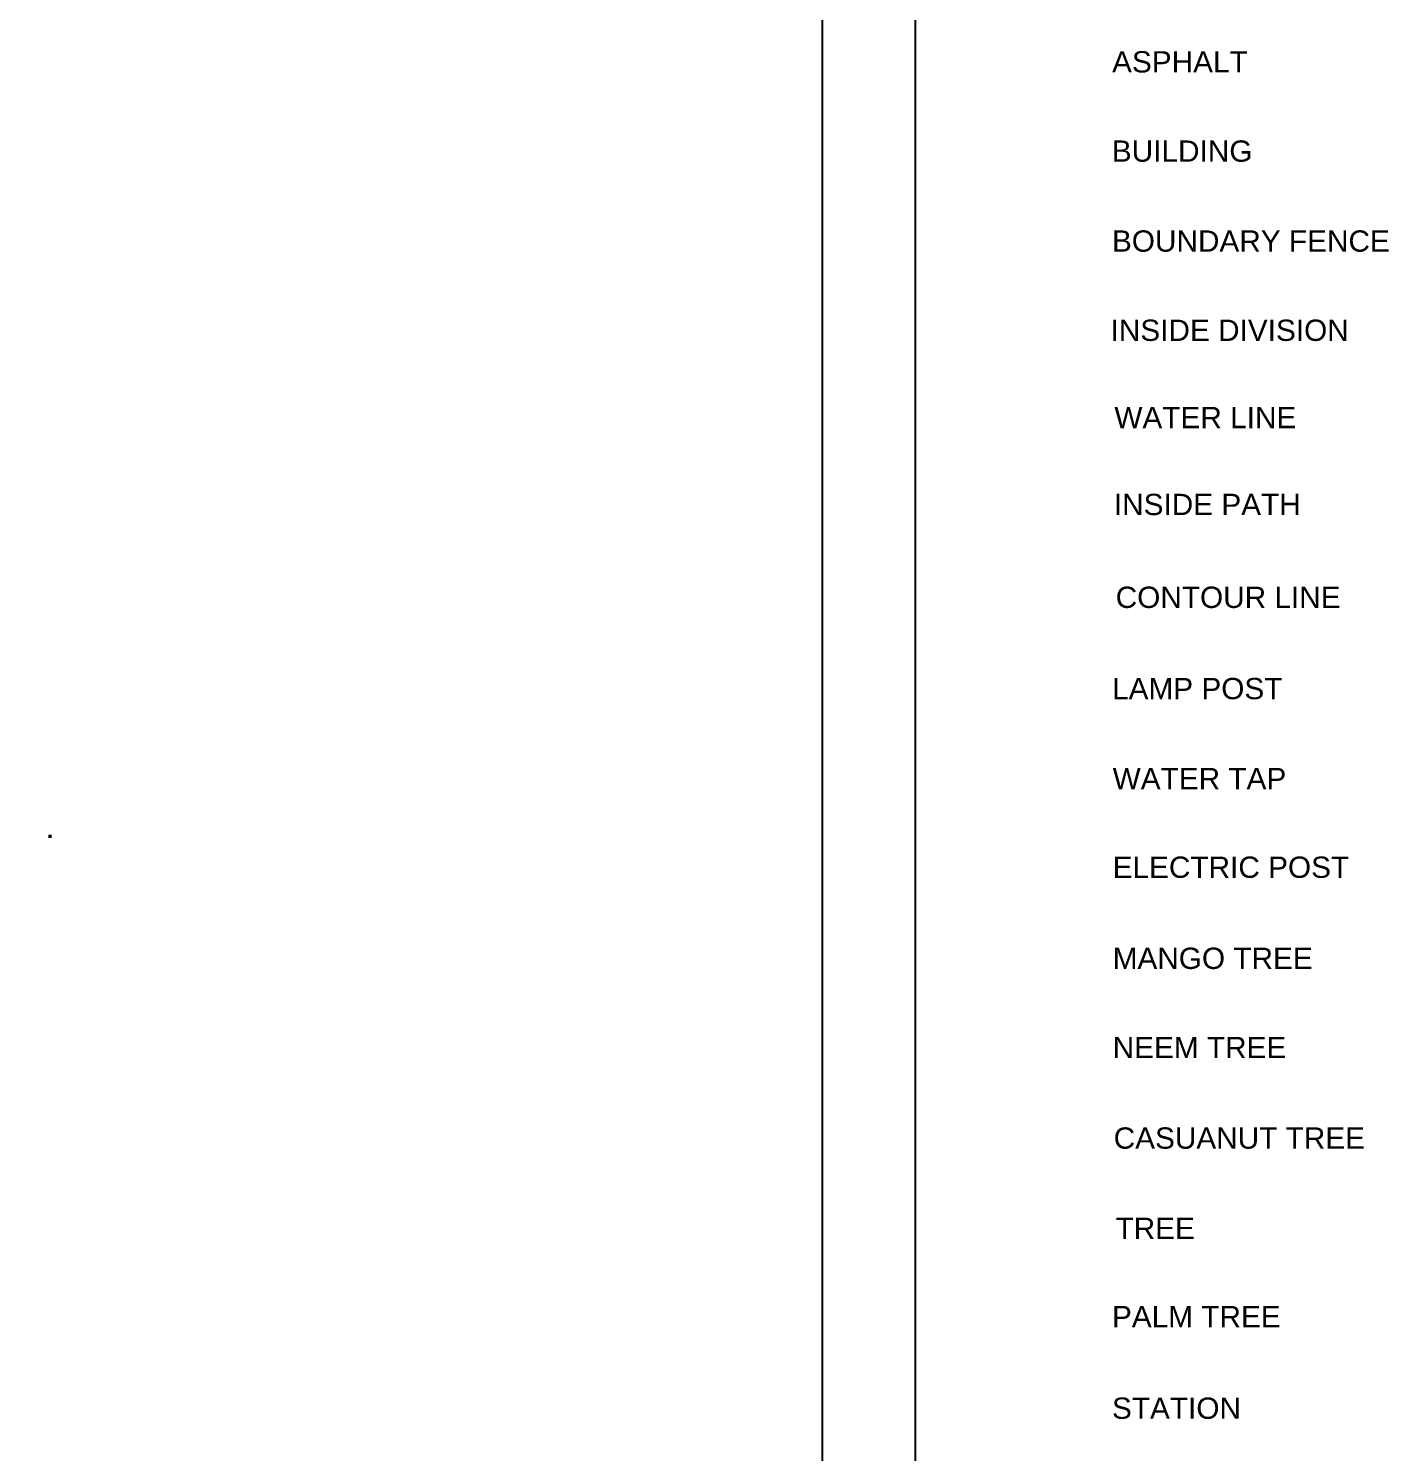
# Model space of a CAD drawing. Extents: x 2080 to 102394, y 2071 to 93424.
# Drawn here: x 90919 to 97286, y 80049 to 86717 of the extents above; entities that cross this region are included whole.
import ezdxf

# ---------------------------------------------------------------- set-up
doc = ezdxf.new("R2010")
doc.units = 0
doc.header["$LTSCALE"] = 20
doc.header["$MEASUREMENT"] = 0
for name, color, linetype in [('BORDER', 230, 'Continuous'), ('HATCH', 8, 'Continuous'), ('LEGEND', 5, 'Continuous')]:
    doc.layers.add(name, color=color, linetype=linetype)
doc.layers.add('correct', color=230, linetype='Continuous', plot=False)
doc.styles.add('3', font='sanss_.ttf')

msp = doc.modelspace()

# ---------------------------------------------------------------- hatches: boundary and pattern name
at = {"layer": 'HATCH'}
msp.add_hatch(color=8, dxfattribs=at).paths.add_polyline_path([(91026.867, 82941.203), (91023.867, 82941.203), (91011.867, 82941.203), (91011.867, 82938.203), (91011.867, 82926.203), (91014.867, 82926.203), (91026.867, 82926.203), (91026.867, 82929.203)])

# ---------------------------------------------------------------- linework, layer by layer
at = {"layer": 'BORDER'}
msp.add_line((95070.07, 92606.673), (95070.07, 72066.998), dxfattribs=at)
at = {"layer": 'correct', "color": 3, "linetype": 'Continuous', "ltscale": 0.5}
msp.add_lwpolyline([(70717.036, 88743.185), (94634.424, 88743.185), (94634.424, 73594.91), (70717.036, 73594.91)], close=True, dxfattribs=at)

# ---------------------------------------------------------------- texts
at = {"layer": 'LEGEND', "color": 2, "linetype": 'Continuous', "style": '3'}
for s, height, p in [('ASPHALT', 99.7558, (95991.548, 86510.634, -0.931)), ('BUILDING', 99.7558, (95990.532, 86092.647, -0.931)), ('BOUNDARY FENCE', 99.75578, (95991.035, 85671.539, -0.931)), ('INSIDE DIVISION', 99.75578, (95984.516, 85253.748, -0.931)), ('WATER LINE', 99.7558, (96002.368, 84845.078, -0.931)), ('INSIDE PATH', 99.75578, (95999.959, 84438.091, -0.931)), ('CONTOUR LINE', 99.75578, (96008.479, 84003.401, -0.931)), ('LAMP POST', 99.7558, (95991.548, 83576.023, -0.931)), ('WATER TAP', 99.7558, (95994.239, 83154.596, -0.931)), ('ELECTRIC POST', 99.75578, (95994.239, 82739.523, -0.931)), ('MANGO TREE', 99.7558, (95994.239, 82313.048, -0.931)), ('NEEM TREE', 99.7558, (95994.239, 81895.273, -0.931)), ('CASUANUT TREE', 99.75578, (95999.029, 81471.275, -0.931)), (' TREE', 99.7558, (95968.86, 81048.779, -0.931)), ('PALM TREE', 99.7558, (95991.117, 80635.3, -0.931)), ('STATION', 99.7558, (95991.117, 80206.509, -0.931))]:
    msp.add_text(s, height=height, dxfattribs=at).set_placement(p)

doc.saveas('drawing.dxf')
